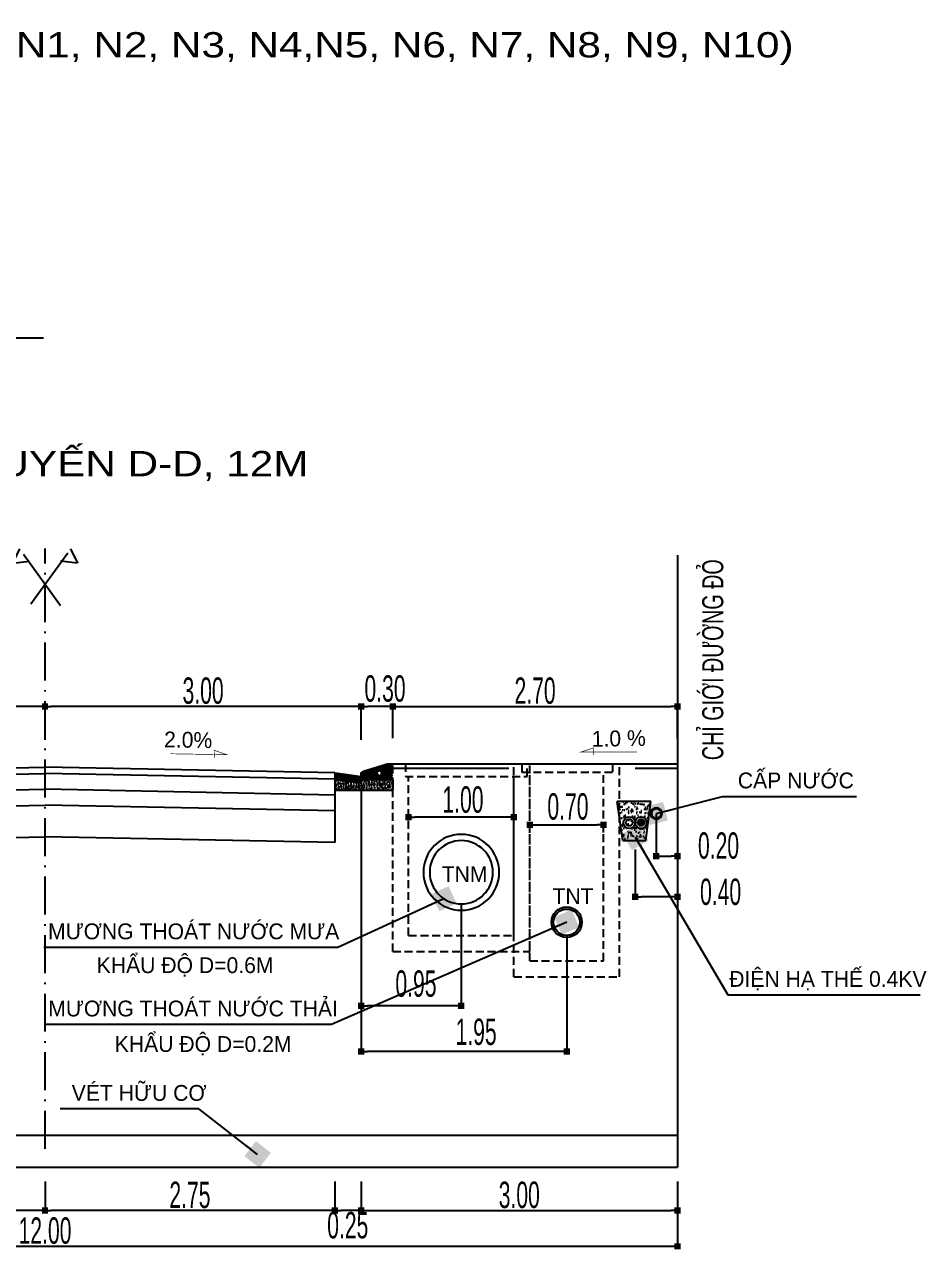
# Model space of a CAD drawing. Header units: millimetres. Extents: x 563079 to 571925, y 2063830 to 2067381.
# Drawn here: x 570932.5 to 571018.1, y 2066348.7 to 2066464.9 of the extents above; entities that cross this region are included whole.
import ezdxf
from ezdxf.enums import TextEntityAlignment as Align

# ---------------------------------------------------------------- set-up
doc = ezdxf.new("R2010")
doc.units = ezdxf.units.MM
doc.header["$MEASUREMENT"] = 0
doc.linetypes.add('ACAD_ISO10W100', pattern=[18.5, 12, -3, 0.5, -3])
doc.linetypes.add('HIDDEN', pattern=[0.375, 0.25, -0.125])
for name, color, linetype in [('1 LONG DUONG', 6, 'Continuous'), ('Cong ky thuat', 22, 'Continuous'), ('Congchiuluc', 4, 'Continuous'), ('CONGDOC', 4, 'Continuous'), ('MATCATDUONG', 8, 'Continuous'), ('MC', 7, 'Continuous'), ('moi', 7, 'Continuous'), ('SO', 48, 'Continuous'), ('Vat_lieu', 8, 'Continuous'), ('VE', 2, 'Continuous')]:
    doc.layers.add(name, color=color, linetype=linetype)
doc.styles.add('CHUKICHTHUOC', font='', dxfattribs={"width": 0.7})
doc.styles.add('KTEN', font='')
doc.styles.add('TIEUDE', font='', dxfattribs={"width": 0.8})
doc.styles.get('CHUKICHTHUOC').set_extended_font_data('.VnArial NarrowH')
doc.styles.get('KTEN').set_extended_font_data('.VnAvantH')
doc.styles.get('TIEUDE').set_extended_font_data('.VnAvantH')
doc.dimstyles.new('DIM3', dxfattribs={"dimscale": 1.2, "dimtxt": 1.2, "dimasz": 0.4, "dimexe": 0, "dimexo": 0, "dimgap": 0.3, "dimtad": 1, "dimzin": 0, "dimdsep": 46, "dimtxsty": 'TIEUDE', "dimblk1": 'BOXFILLED', "dimblk2": 'BOXFILLED', "dimsah": 1, "dimcen": 0.09, "dimdle": 0.8, "dimclrd": 9, "dimclre": 9, "dimclrt": 7, "dimadec": 1, "dimazin": 0, "dimtfac": 1, "dimtmove": 2, "dimatfit": 3, "dimldrblk": 'BOXFILLED', "dimfxl": 1, "dimtolj": 1, "dimtzin": 0, "dimarcsym": 0})
doc.dimstyles.new('TNDH', dxfattribs={"dimscale": 0, "dimtxt": 2.5, "dimasz": 0.6, "dimexe": 0.18, "dimexo": 0.0625, "dimgap": 0.2, "dimtad": 1, "dimlfac": 0.1, "dimzin": 0, "dimdsep": 46, "dimtxsty": 'CHUKICHTHUOC', "dimblk": 'BOXFILLED', "dimcen": 0.09, "dimclrd": 8, "dimclre": 8, "dimclrt": 4, "dimadec": 0, "dimazin": 0, "dimtfac": 1, "dimtofl": 0, "dimtmove": 2, "dimatfit": 3, "dimfxl": 1, "dimtolj": 1, "dimtzin": 0, "dimarcsym": 2})

# ---------------------------------------------------------------- blocks, each defined once
blk = doc.blocks.new('_BoxFilled')
at = {"color": 0, "linetype": 'ByBlock', "lineweight": -2}
blk.add_line((-0.5, 0), (-1, 0), dxfattribs=at)
at = {"color": 0, "linetype": 'ByBlock'}
blk.add_solid([(-0.5, 0.5), (0.5, 0.5), (-0.5, -0.5), (0.5, -0.5)], dxfattribs=at)
blk = doc.blocks.new('*D245')
at = {"layer": 'CONGDOC', "color": 8, "linetype": 'Continuous', "lineweight": -2, "transparency": 16777216}
for p, q in [((570967.4205995791, 2066397.190354219), (570967.4205995791, 2066400.369528821)), ((570994.4205995791, 2066397.190354219), (570994.4205995791, 2066400.369528821)), ((570968.0205995791, 2066400.189528822), (570993.8205995791, 2066400.189528822))]:
    blk.add_line(p, q, dxfattribs=at)
at = {"layer": 'Defpoints', "color": 0, "linetype": 'Continuous', "transparency": 16777216}
for p in [(570994.4205995791, 2066400.189528822), (570967.4205995791, 2066397.127854219), (570994.4205995791, 2066397.127854219)]:
    blk.add_point(p, dxfattribs=at)
at = {"layer": 'CONGDOC', "color": 8, "linetype": 'Continuous', "lineweight": -2, "transparency": 16777216, "xscale": 0.6, "yscale": 0.6, "zscale": 0.6, "rotation": 180}
blk.add_blockref('_BoxFilled', (570967.4205995791, 2066400.189528822), dxfattribs=at)
at = {"layer": 'CONGDOC', "color": 8, "linetype": 'Continuous', "lineweight": -2, "transparency": 16777216, "xscale": 0.6, "yscale": 0.6, "zscale": 0.6}
blk.add_blockref('_BoxFilled', (570994.4205995791, 2066400.189528822), dxfattribs=at)
at = {"layer": 'CONGDOC', "color": 4, "linetype": 'Continuous', "transparency": 16777216, "insert": (570980.9205995791, 2066401.665961291), "char_height": 2.5, "attachment_point": 5, "style": 'CHUKICHTHUOC'}
blk.add_mtext('\\A1;2.70', dxfattribs=at)
blk = doc.blocks.new('*D248')
at = {"layer": 'CONGDOC', "color": 8, "linetype": 'Continuous', "lineweight": -2, "transparency": 16777216}
for p, q in [((570934.4205995791, 2066397.017540692), (570934.4205995791, 2066400.369528821)), ((570964.4205995791, 2066397.017540692), (570964.4205995791, 2066400.369528821)), ((570963.8205995791, 2066400.189528822), (570935.0205995791, 2066400.189528822))]:
    blk.add_line(p, q, dxfattribs=at)
at = {"layer": 'Defpoints', "color": 0, "linetype": 'Continuous', "transparency": 16777216}
for p in [(570934.4205995791, 2066400.189528822), (570934.4205995791, 2066396.955040692), (570964.4205995791, 2066396.955040692)]:
    blk.add_point(p, dxfattribs=at)
at = {"layer": 'CONGDOC', "color": 8, "linetype": 'Continuous', "lineweight": -2, "transparency": 16777216, "xscale": 0.6, "yscale": 0.6, "zscale": 0.6, "rotation": 180}
blk.add_blockref('_BoxFilled', (570934.4205995791, 2066400.189528822), dxfattribs=at)
at = {"layer": 'CONGDOC', "color": 8, "linetype": 'Continuous', "lineweight": -2, "transparency": 16777216, "xscale": 0.6, "yscale": 0.6, "zscale": 0.6}
blk.add_blockref('_BoxFilled', (570964.4205995791, 2066400.189528822), dxfattribs=at)
at = {"layer": 'CONGDOC', "color": 4, "linetype": 'Continuous', "transparency": 16777216, "insert": (570949.4205995791, 2066401.666813951), "char_height": 2.5, "attachment_point": 5, "style": 'CHUKICHTHUOC'}
blk.add_mtext('\\A1;3.00', dxfattribs=at)
blk = doc.blocks.new('*D249')
at = {"layer": 'CONGDOC', "color": 8, "linetype": 'Continuous', "lineweight": -2, "transparency": 16777216}
for p, q in [((570904.4205995791, 2066397.252854219), (570904.4205995791, 2066400.369528821)), ((570934.4205995791, 2066397.017540692), (570934.4205995791, 2066400.369528821)), ((570933.8205995791, 2066400.189528822), (570905.0205995791, 2066400.189528822))]:
    blk.add_line(p, q, dxfattribs=at)
at = {"layer": 'Defpoints', "color": 0, "linetype": 'Continuous', "transparency": 16777216}
for p in [(570904.4205995791, 2066400.189528822), (570904.4205995791, 2066397.190354219), (570934.4205995791, 2066396.955040692)]:
    blk.add_point(p, dxfattribs=at)
at = {"layer": 'CONGDOC', "color": 8, "linetype": 'Continuous', "lineweight": -2, "transparency": 16777216, "xscale": 0.6, "yscale": 0.6, "zscale": 0.6, "rotation": 180}
blk.add_blockref('_BoxFilled', (570904.4205995791, 2066400.189528822), dxfattribs=at)
at = {"layer": 'CONGDOC', "color": 8, "linetype": 'Continuous', "lineweight": -2, "transparency": 16777216, "xscale": 0.6, "yscale": 0.6, "zscale": 0.6}
blk.add_blockref('_BoxFilled', (570934.4205995791, 2066400.189528822), dxfattribs=at)
at = {"layer": 'CONGDOC', "color": 4, "linetype": 'Continuous', "transparency": 16777216, "insert": (570919.4205995791, 2066401.666813951), "char_height": 2.5, "attachment_point": 5, "style": 'CHUKICHTHUOC'}
blk.add_mtext('\\A1;3.00', dxfattribs=at)
blk = doc.blocks.new('*D250')
at = {"layer": 'CONGDOC', "color": 8, "linetype": 'Continuous', "lineweight": -2, "transparency": 16777216}
for p, q in [((570964.4205995791, 2066397.190354219), (570964.4205995791, 2066400.369528821)), ((570967.4205995791, 2066397.190354219), (570967.4205995791, 2066400.369528821)), ((570966.8205995791, 2066400.189528822), (570965.0205995791, 2066400.189528822))]:
    blk.add_line(p, q, dxfattribs=at)
at = {"layer": 'Defpoints', "color": 0, "linetype": 'Continuous', "transparency": 16777216}
for p in [(570964.4205995791, 2066400.189528822), (570964.4205995791, 2066397.127854219), (570967.4205995791, 2066397.127854219)]:
    blk.add_point(p, dxfattribs=at)
at = {"layer": 'CONGDOC', "color": 8, "linetype": 'Continuous', "lineweight": -2, "transparency": 16777216, "xscale": 0.6, "yscale": 0.6, "zscale": 0.6, "rotation": 180}
blk.add_blockref('_BoxFilled', (570964.4205995791, 2066400.189528822), dxfattribs=at)
at = {"layer": 'CONGDOC', "color": 8, "linetype": 'Continuous', "lineweight": -2, "transparency": 16777216, "xscale": 0.6, "yscale": 0.6, "zscale": 0.6}
blk.add_blockref('_BoxFilled', (570967.4205995791, 2066400.189528822), dxfattribs=at)
at = {"layer": 'CONGDOC', "color": 4, "linetype": 'Continuous', "transparency": 16777216, "insert": (570966.6832813967, 2066401.86696552), "char_height": 2.5, "attachment_point": 5, "style": 'CHUKICHTHUOC'}
blk.add_mtext('\\A1;0.30', dxfattribs=at)
blk = doc.blocks.new('*D251')
at = {"layer": 'CONGDOC', "color": 8, "linetype": 'Continuous', "lineweight": -2, "transparency": 16777216}
for p, q in [((570874.4205995791, 2066355.12250601), (570874.4205995791, 2066348.799020885)), ((570994.4205995791, 2066355.12250601), (570994.4205995791, 2066348.799020885)), ((570993.8205995791, 2066348.979020885), (570875.0205995791, 2066348.979020885))]:
    blk.add_line(p, q, dxfattribs=at)
at = {"layer": 'Defpoints', "color": 0, "linetype": 'Continuous', "transparency": 16777216}
for p in [(570874.4205995791, 2066355.18500601), (570994.4205995791, 2066355.18500601), (570874.4205995791, 2066348.979020885)]:
    blk.add_point(p, dxfattribs=at)
at = {"layer": 'CONGDOC', "color": 8, "linetype": 'Continuous', "lineweight": -2, "transparency": 16777216, "xscale": 0.6, "yscale": 0.6, "zscale": 0.6, "rotation": 180}
blk.add_blockref('_BoxFilled', (570874.4205995791, 2066348.979020885), dxfattribs=at)
at = {"layer": 'CONGDOC', "color": 8, "linetype": 'Continuous', "lineweight": -2, "transparency": 16777216, "xscale": 0.6, "yscale": 0.6, "zscale": 0.6}
blk.add_blockref('_BoxFilled', (570994.4205995791, 2066348.979020885), dxfattribs=at)
at = {"layer": 'CONGDOC', "color": 4, "linetype": 'Continuous', "transparency": 16777216, "insert": (570934.4205995791, 2066350.455453354), "char_height": 2.5, "attachment_point": 5, "style": 'CHUKICHTHUOC'}
blk.add_mtext('\\A1;12.00', dxfattribs=at)
blk = doc.blocks.new('*D252')
at = {"layer": 'Congchiuluc', "color": 8, "lineweight": -2, "transparency": 16777216}
for p, q in [((570964.4205995791, 2066355.06000601), (570964.4205995791, 2066352.190251397)), ((570994.4205995791, 2066355.06000601), (570994.4205995791, 2066352.190251397)), ((570965.0205995791, 2066352.370251397), (570993.8205995791, 2066352.370251397))]:
    blk.add_line(p, q, dxfattribs=at)
at = {"layer": 'Defpoints', "color": 0, "transparency": 16777216}
for p in [(570964.4205995791, 2066355.12250601), (570994.4205995791, 2066355.12250601), (570994.4205995791, 2066352.370251397)]:
    blk.add_point(p, dxfattribs=at)
at = {"layer": 'Congchiuluc', "color": 8, "lineweight": -2, "transparency": 16777216, "xscale": 0.6, "yscale": 0.6, "zscale": 0.6, "rotation": 180}
blk.add_blockref('_BoxFilled', (570964.4205995791, 2066352.370251397), dxfattribs=at)
at = {"layer": 'Congchiuluc', "color": 8, "lineweight": -2, "transparency": 16777216, "xscale": 0.6, "yscale": 0.6, "zscale": 0.6}
blk.add_blockref('_BoxFilled', (570994.4205995791, 2066352.370251397), dxfattribs=at)
at = {"layer": 'Congchiuluc', "color": 4, "lineweight": 0, "transparency": 16777216, "insert": (570979.4205995791, 2066353.847536527), "char_height": 2.5, "attachment_point": 5, "style": 'CHUKICHTHUOC'}
blk.add_mtext('\\A1;3.00', dxfattribs=at)
blk = doc.blocks.new('*D253')
at = {"layer": 'Defpoints', "color": 0, "transparency": 16777216}
for p in [(570961.9205995791, 2066355.18500601), (570964.4205995791, 2066355.18500601), (570961.9205995791, 2066352.370251397)]:
    blk.add_point(p, dxfattribs=at)
at = {"layer": 'VE', "color": 8, "lineweight": -2, "transparency": 16777216}
for p, q in [((570961.9205995791, 2066355.12250601), (570961.9205995791, 2066352.190251397)), ((570964.4205995791, 2066355.12250601), (570964.4205995791, 2066352.190251397)), ((570963.8205995791, 2066352.370251397), (570962.5205995791, 2066352.370251397))]:
    blk.add_line(p, q, dxfattribs=at)
at = {"layer": 'VE', "color": 8, "lineweight": -2, "transparency": 16777216, "xscale": 0.6, "yscale": 0.6, "zscale": 0.6, "rotation": 180}
blk.add_blockref('_BoxFilled', (570961.9205995791, 2066352.370251397), dxfattribs=at)
at = {"layer": 'VE', "color": 8, "lineweight": -2, "transparency": 16777216, "xscale": 0.6, "yscale": 0.6, "zscale": 0.6}
blk.add_blockref('_BoxFilled', (570964.4205995791, 2066352.370251397), dxfattribs=at)
at = {"layer": 'VE', "color": 4, "lineweight": 0, "transparency": 16777216, "insert": (570963.1476684802, 2066350.964966881), "char_height": 2.5, "attachment_point": 5, "style": 'CHUKICHTHUOC'}
blk.add_mtext('\\A1;0.25', dxfattribs=at)
blk = doc.blocks.new('*D254')
at = {"layer": 'Defpoints', "color": 0, "transparency": 16777216}
for p in [(570934.4205995791, 2066355.18500601), (570961.9205995791, 2066355.18500601), (570934.4205995791, 2066352.370251397)]:
    blk.add_point(p, dxfattribs=at)
at = {"layer": 'VE', "color": 8, "lineweight": -2, "transparency": 16777216}
for p, q in [((570934.4205995791, 2066355.12250601), (570934.4205995791, 2066352.190251397)), ((570961.9205995791, 2066355.12250601), (570961.9205995791, 2066352.190251397)), ((570961.3205995791, 2066352.370251397), (570935.0205995791, 2066352.370251397))]:
    blk.add_line(p, q, dxfattribs=at)
at = {"layer": 'VE', "color": 8, "lineweight": -2, "transparency": 16777216, "xscale": 0.6, "yscale": 0.6, "zscale": 0.6, "rotation": 180}
blk.add_blockref('_BoxFilled', (570934.4205995791, 2066352.370251397), dxfattribs=at)
at = {"layer": 'VE', "color": 8, "lineweight": -2, "transparency": 16777216, "xscale": 0.6, "yscale": 0.6, "zscale": 0.6}
blk.add_blockref('_BoxFilled', (570961.9205995791, 2066352.370251397), dxfattribs=at)
at = {"layer": 'VE', "color": 4, "lineweight": 0, "transparency": 16777216, "insert": (570948.1705995791, 2066353.846683866), "char_height": 2.5, "attachment_point": 5, "style": 'CHUKICHTHUOC'}
blk.add_mtext('\\A1;2.75', dxfattribs=at)
blk = doc.blocks.new('*D255')
at = {"layer": 'Defpoints', "color": 0, "transparency": 16777216}
for p in [(570906.9205995791, 2066355.18500601), (570934.4205995791, 2066355.18500601), (570906.9205995791, 2066352.370251397)]:
    blk.add_point(p, dxfattribs=at)
at = {"layer": 'VE', "color": 8, "lineweight": -2, "transparency": 16777216}
for p, q in [((570906.9205995791, 2066355.12250601), (570906.9205995791, 2066352.190251397)), ((570934.4205995791, 2066355.12250601), (570934.4205995791, 2066352.190251397)), ((570933.8205995791, 2066352.370251397), (570907.5205995791, 2066352.370251397))]:
    blk.add_line(p, q, dxfattribs=at)
at = {"layer": 'VE', "color": 8, "lineweight": -2, "transparency": 16777216, "xscale": 0.6, "yscale": 0.6, "zscale": 0.6, "rotation": 180}
blk.add_blockref('_BoxFilled', (570906.9205995791, 2066352.370251397), dxfattribs=at)
at = {"layer": 'VE', "color": 8, "lineweight": -2, "transparency": 16777216, "xscale": 0.6, "yscale": 0.6, "zscale": 0.6}
blk.add_blockref('_BoxFilled', (570934.4205995791, 2066352.370251397), dxfattribs=at)
at = {"layer": 'VE', "color": 4, "lineweight": 0, "transparency": 16777216, "insert": (570920.6705995791, 2066353.846683866), "char_height": 2.5, "attachment_point": 5, "style": 'CHUKICHTHUOC'}
blk.add_mtext('\\A1;2.75', dxfattribs=at)
blk = doc.blocks.new('fdsfsdfsdfsdfsdfsd')
at = {"layer": 'SO', "color": 4}
for radius in [3.6, 3]:
    blk.add_circle((595766.3804188236, 2065746.445655313), radius, dxfattribs=at)
blk = doc.blocks.new('*D60')
at = {"layer": 'CONGDOC', "color": 8, "linetype": 'Continuous', "lineweight": -2, "transparency": 16777216}
for p, q in [((595718.9162912789, 2065044.278766263), (595718.9162912789, 2065045.192797943)), ((595719.5162912789, 2065045.012797944), (595725.3162912789, 2065045.012797944)), ((595725.9162912789, 2065044.278766263), (595725.9162912789, 2065045.192797943))]:
    blk.add_line(p, q, dxfattribs=at)
at = {"layer": 'Defpoints', "color": 0, "linetype": 'Continuous', "transparency": 16777216}
for p in [(595725.9162912789, 2065045.012797944), (595718.9162912789, 2065044.216266263), (595725.9162912789, 2065044.216266263)]:
    blk.add_point(p, dxfattribs=at)
at = {"layer": 'CONGDOC', "color": 8, "linetype": 'Continuous', "lineweight": -2, "transparency": 16777216, "xscale": 0.6, "yscale": 0.6, "zscale": 0.6, "rotation": 180}
blk.add_blockref('_BoxFilled', (595718.9162912789, 2065045.012797944), dxfattribs=at)
at = {"layer": 'CONGDOC', "color": 8, "linetype": 'Continuous', "lineweight": -2, "transparency": 16777216, "xscale": 0.6, "yscale": 0.6, "zscale": 0.6}
blk.add_blockref('_BoxFilled', (595725.9162912789, 2065045.012797944), dxfattribs=at)
at = {"layer": 'CONGDOC', "color": 4, "linetype": 'Continuous', "transparency": 16777216, "insert": (595722.5373548337, 2065046.730112985), "char_height": 2.5, "attachment_point": 5, "style": 'CHUKICHTHUOC'}
blk.add_mtext('\\A1;0.70', dxfattribs=at)
blk = doc.blocks.new('fsdfsdf')
at = {"layer": 'SO'}
h = blk.add_hatch(color=4, dxfattribs=at)
h.paths.add_polyline_path([(596198.0800484754, 2065686.308601205, 0.9999999999919713), (596200.9800484754, 2065686.308601205, 1)])
h.paths.add_polyline_path([(596200.7800484754, 2065686.308601205, 1), (596198.2800484754, 2065686.308601205, 1)], flags=17)
at = {"layer": 'SO', "color": 4}
for radius in [1.45, 1.25]:
    blk.add_circle((596199.5300484754, 2065686.308601205), radius, dxfattribs=at)
blk = doc.blocks.new('*D258')
at = {"layer": 'CONGDOC', "color": 8, "linetype": 'Continuous', "lineweight": -2, "transparency": 16777216}
for p, q in [((570964.4205995791, 2066393.553066078), (570964.4205995791, 2066371.608542478)), ((570973.9205995791, 2066381.392065063), (570973.9205995791, 2066371.608542478)), ((570973.3205995791, 2066371.788542478), (570965.0205995791, 2066371.788542478))]:
    blk.add_line(p, q, dxfattribs=at)
at = {"layer": 'Defpoints', "color": 0, "linetype": 'Continuous', "transparency": 16777216}
for p in [(570964.4205995791, 2066393.615566078), (570973.9205995791, 2066381.454565063), (570964.4205995791, 2066371.788542478)]:
    blk.add_point(p, dxfattribs=at)
at = {"layer": 'CONGDOC', "color": 8, "linetype": 'Continuous', "lineweight": -2, "transparency": 16777216, "xscale": 0.6, "yscale": 0.6, "zscale": 0.6, "rotation": 180}
blk.add_blockref('_BoxFilled', (570964.4205995791, 2066371.788542478), dxfattribs=at)
at = {"layer": 'CONGDOC', "color": 8, "linetype": 'Continuous', "lineweight": -2, "transparency": 16777216, "xscale": 0.6, "yscale": 0.6, "zscale": 0.6}
blk.add_blockref('_BoxFilled', (570973.9205995791, 2066371.788542478), dxfattribs=at)
at = {"layer": 'CONGDOC', "color": 4, "linetype": 'Continuous', "transparency": 16777216, "insert": (570969.6198746685, 2066373.881722527), "char_height": 2.5, "attachment_point": 5, "style": 'CHUKICHTHUOC'}
blk.add_mtext('\\A1;0.95', dxfattribs=at)
blk = doc.blocks.new('*D259')
at = {"layer": 'CONGDOC', "color": 8, "linetype": 'Continuous', "lineweight": -2, "transparency": 16777216}
for p, q in [((570968.9205995791, 2066389.384693589), (570968.9205995791, 2066389.856260714)), ((570978.9205995791, 2066389.384693589), (570978.9205995791, 2066389.856260714)), ((570978.3205995791, 2066389.676260714), (570969.5205995791, 2066389.676260714))]:
    blk.add_line(p, q, dxfattribs=at)
at = {"layer": 'Defpoints', "color": 0, "linetype": 'Continuous', "transparency": 16777216}
for p in [(570968.9205995791, 2066389.676260714), (570968.9205995791, 2066389.322193589), (570978.9205995791, 2066389.322193589)]:
    blk.add_point(p, dxfattribs=at)
at = {"layer": 'CONGDOC', "color": 8, "linetype": 'Continuous', "lineweight": -2, "transparency": 16777216, "xscale": 0.6, "yscale": 0.6, "zscale": 0.6, "rotation": 180}
blk.add_blockref('_BoxFilled', (570968.9205995791, 2066389.676260714), dxfattribs=at)
at = {"layer": 'CONGDOC', "color": 8, "linetype": 'Continuous', "lineweight": -2, "transparency": 16777216, "xscale": 0.6, "yscale": 0.6, "zscale": 0.6}
blk.add_blockref('_BoxFilled', (570978.9205995791, 2066389.676260714), dxfattribs=at)
at = {"layer": 'CONGDOC', "color": 4, "linetype": 'Continuous', "transparency": 16777216, "insert": (570974.0795027121, 2066391.338516335), "char_height": 2.5, "attachment_point": 5, "style": 'CHUKICHTHUOC'}
blk.add_mtext('\\A1;1.00', dxfattribs=at)
blk = doc.blocks.new('fsfsdf')
at = {"layer": 'SO'}
h = blk.add_hatch(color=4, dxfattribs=at)
h.paths.add_polyline_path([(596225.5046458861, 2065685.042733036, 0.9999999999902986), (596227.9046458862, 2065685.042733036, 1)])
h.paths.add_polyline_path([(596227.7046458861, 2065685.042733036, 1), (596225.7046458861, 2065685.042733036, 1)], flags=17)
at = {"layer": 'SO', "color": 4}
for radius in [1.2, 1]:
    blk.add_circle((596226.7046458861, 2065685.042733036), radius, dxfattribs=at)
blk = doc.blocks.new('*D212')
at = {"layer": 'CONGDOC', "color": 8, "linetype": 'Continuous', "lineweight": -2, "transparency": 16777216}
for p, q in [((570992.4205943734, 2066389.967194363), (570992.4205943734, 2066385.818873095)), ((570994.4205995791, 2066389.939940271), (570994.4205995791, 2066385.818873095)), ((570993.0205943733, 2066385.998873095), (570993.8205995791, 2066385.998873095))]:
    blk.add_line(p, q, dxfattribs=at)
at = {"layer": 'Defpoints', "color": 0, "linetype": 'Continuous', "transparency": 16777216}
for p in [(570992.4205943734, 2066390.029694363), (570994.4205995791, 2066390.002440271), (570994.4205995791, 2066385.998873095)]:
    blk.add_point(p, dxfattribs=at)
at = {"layer": 'CONGDOC', "color": 8, "linetype": 'Continuous', "lineweight": -2, "transparency": 16777216, "xscale": 0.6, "yscale": 0.6, "zscale": 0.6, "rotation": 180}
blk.add_blockref('_BoxFilled', (570992.4205943734, 2066385.998873095), dxfattribs=at)
at = {"layer": 'CONGDOC', "color": 8, "linetype": 'Continuous', "lineweight": -2, "transparency": 16777216, "xscale": 0.6, "yscale": 0.6, "zscale": 0.6}
blk.add_blockref('_BoxFilled', (570994.4205995791, 2066385.998873095), dxfattribs=at)
at = {"layer": 'CONGDOC', "color": 4, "linetype": 'Continuous', "transparency": 16777216, "insert": (570998.3275834587, 2066386.971124866), "char_height": 2.5, "attachment_point": 5, "style": 'CHUKICHTHUOC'}
blk.add_mtext('\\A1;0.20', dxfattribs=at)
blk = doc.blocks.new('fsdfsf')
at = {"layer": '1 LONG DUONG', "linetype": 'ByBlock'}
h = blk.add_hatch(color=256, dxfattribs=at)
edge = h.paths.add_edge_path()
edge.add_ellipse((595935.353248182, 2065425.114035294), major_axis=(0.2325915669207461, 0.2325915669207462), ratio=0.9999999994994858, start_angle=0, end_angle=360, ccw=False)
h = blk.add_hatch(color=256, dxfattribs=at)
edge = h.paths.add_edge_path()
edge.add_ellipse((595936.4658136091, 2065425.114035294), major_axis=(0.2325915670371614, 0.2325915670371614), ratio=0.9999999992492293, start_angle=1.433858187738224e-08, end_angle=360.00000001433864, ccw=False)
at = {"layer": 'SO'}
h = blk.add_hatch(dxfattribs=at)
h.set_pattern_fill('AR-SAND', color=4, scale=0.3, style=0)
h.set_pattern_definition([(37.50000000000001, (0, 0), (-0.01889800743288245, 0.5780471307039475), [0, -0.456, 0, -0.51, 0, -0.4875]), (7.499999999999999, (0, 0), (0.5309330115803181, 0.8466438195689221), [0, -0.246, 0, -0.411, 0, -0.1575]), (327.5, (-0.369, 0), (0.9342425585254485, 0.001697716061089349), [0, -0.15, 0, -0.54, 0, -0.705]), (317.5, (-0.369, 0), (0.9018379813716879, 0.2633026694802748), [0, -0.075, 0, -0.354, 0, -0.405])])
h.paths.add_polyline_path([(595934.423376583, 2065427.104988621), (595934.9076593707, 2065423.408358973), (595935.8365787828, 2065423.406331688), (595937.103022571, 2065423.406331689), (595937.6237860352, 2065427.093249403)])
edge = h.paths.add_edge_path(flags=16)
edge.add_ellipse((595936.4719209494, 2065425.106468495), major_axis=(-0.3933512884541415, 0.3933512884541415), ratio=1, start_angle=-314.9873937678011, end_angle=44.98739376780122, ccw=False)
edge.add_ellipse((595935.3593555224, 2065425.106468495), major_axis=(-0.3933512885123491, 0.393351288512349), ratio=0.9999999998520214, start_angle=-134.98741305443332, end_angle=224.9874130459548, ccw=False)
edge = h.paths.add_edge_path(flags=0)
edge.add_ellipse((595936.4658136091, 2065425.114035294), major_axis=(0.2325915670371614, 0.2325915670371614), ratio=0.999999999249229, start_angle=0, end_angle=360, ccw=False)
edge = h.paths.add_edge_path(flags=0)
edge.add_ellipse((595935.353248182, 2065425.114035294), major_axis=(0.2325915669207461, 0.2325915669207462), ratio=0.9999999994994858, start_angle=0, end_angle=360, ccw=False)
at = {"layer": '1 LONG DUONG', "color": 6, "linetype": 'ByBlock'}
blk.add_line((595934.4233765831, 2065427.104988621), (595937.6237860352, 2065427.093249403), dxfattribs=at)
at = {"layer": '1 LONG DUONG', "linetype": 'ByBlock'}
for p, q in [((595934.9076593706, 2065423.408358974), (595934.423376583, 2065427.104988621)), ((595937.1024234584, 2065423.403569093), (595934.9076593706, 2065423.408358974)), ((595937.1030225711, 2065423.406331689), (595937.1024234584, 2065423.403569093))]:
    blk.add_line(p, q, dxfattribs=at)
for points in [[(595937.1030225711, 2065423.406331688), (595937.6237860352, 2065427.093249403)], [(595937.1030225711, 2065423.406331688), (595935.4355033565, 2065423.406331688)]]:
    blk.add_lwpolyline(points, dxfattribs=at)
at = {"layer": '1 LONG DUONG', "linetype": 'ByBlock', "extrusion": (0, 0, -1)}
blk.add_ellipse((595935.3593555224, 2065425.106468495), major_axis=(-0.3933512885123491, 0.393351288512349), ratio=0.9999999998520214, dxfattribs=at)
for centre, major_axis, ratio, start_param, end_param in [((595935.353248182, 2065425.114035294), (0.2325915669207461, 0.2325915669207462), 0.9999999994994858, 1.570796327045153, 7.853981634224739), ((595936.4719209494, 2065425.106468495), (-0.3933512884541415, 0.3933512884541415), 1, 3.141592653737772, 9.424777960917359), ((595936.4658136091, 2065425.114035294), (0.2325915670371614, 0.2325915670371614), 0.999999999249229, 1.570796326794897, 7.853981633974483)]:
    blk.add_ellipse(centre, major_axis=major_axis, ratio=ratio, start_param=start_param, end_param=end_param, dxfattribs=at)
blk = doc.blocks.new('*D213')
at = {"layer": 'CONGDOC', "color": 8, "linetype": 'Continuous', "lineweight": -2, "transparency": 16777216}
for p, q in [((570994.4205995791, 2066394.276566567), (570994.4205995791, 2066381.938563979)), ((570990.4147073125, 2066386.624370037), (570990.4147073125, 2066381.938563979)), ((570993.8205995791, 2066382.118563979), (570991.0147073125, 2066382.118563979))]:
    blk.add_line(p, q, dxfattribs=at)
at = {"layer": 'Defpoints', "color": 0, "linetype": 'Continuous', "transparency": 16777216}
for p in [(570994.4205995791, 2066394.339066567), (570990.4147073125, 2066386.686870037), (570990.4147073125, 2066382.118563979)]:
    blk.add_point(p, dxfattribs=at)
at = {"layer": 'CONGDOC', "color": 8, "linetype": 'Continuous', "lineweight": -2, "transparency": 16777216, "xscale": 0.6, "yscale": 0.6, "zscale": 0.6, "rotation": 180}
blk.add_blockref('_BoxFilled', (570990.4147073125, 2066382.118563979), dxfattribs=at)
at = {"layer": 'CONGDOC', "color": 8, "linetype": 'Continuous', "lineweight": -2, "transparency": 16777216, "xscale": 0.6, "yscale": 0.6, "zscale": 0.6}
blk.add_blockref('_BoxFilled', (570994.4205995791, 2066382.118563979), dxfattribs=at)
at = {"layer": 'CONGDOC', "color": 4, "linetype": 'Continuous', "transparency": 16777216, "insert": (570998.5256814345, 2066382.59162447), "char_height": 2.5, "attachment_point": 5, "style": 'CHUKICHTHUOC'}
blk.add_mtext('\\A1;0.40', dxfattribs=at)
blk = doc.blocks.new('*D214')
at = {"layer": 'CONGDOC', "color": 8, "linetype": 'Continuous', "lineweight": -2, "transparency": 16777216}
for p, q in [((570964.4205995791, 2066384.300692693), (570964.4205995791, 2066367.288201794)), ((570983.9205995791, 2066378.408813171), (570983.9205995791, 2066367.288201794)), ((570983.3205995791, 2066367.468201794), (570965.0205995791, 2066367.468201794))]:
    blk.add_line(p, q, dxfattribs=at)
at = {"layer": 'Defpoints', "color": 0, "linetype": 'Continuous', "transparency": 16777216}
for p in [(570964.4205995791, 2066384.363192693), (570983.9205995791, 2066378.471313171), (570964.4205995791, 2066367.468201794)]:
    blk.add_point(p, dxfattribs=at)
at = {"layer": 'CONGDOC', "color": 8, "linetype": 'Continuous', "lineweight": -2, "transparency": 16777216, "xscale": 0.6, "yscale": 0.6, "zscale": 0.6, "rotation": 180}
blk.add_blockref('_BoxFilled', (570964.4205995791, 2066367.468201794), dxfattribs=at)
at = {"layer": 'CONGDOC', "color": 8, "linetype": 'Continuous', "lineweight": -2, "transparency": 16777216, "xscale": 0.6, "yscale": 0.6, "zscale": 0.6}
blk.add_blockref('_BoxFilled', (570983.9205995791, 2066367.468201794), dxfattribs=at)
at = {"layer": 'CONGDOC', "color": 4, "linetype": 'Continuous', "transparency": 16777216, "insert": (570975.3251310351, 2066369.308979881), "char_height": 2.5, "attachment_point": 5, "style": 'CHUKICHTHUOC'}
blk.add_mtext('\\A1;1.95', dxfattribs=at)
blk = doc.blocks.new('fasdfsdfdsf')
at = {"layer": 'SO', "color": 99, "linetype": 'HIDDEN', "ltscale": 3}
for p, q in [((595717.4162912789, 2065030.602538489), (595717.4162912789, 2065050.786186193)), ((595727.4162912789, 2065030.602538489), (595727.4162912789, 2065050.786186193)), ((595718.9162912789, 2065032.102538489), (595718.9162912789, 2065049.95231097)), ((595725.9162912789, 2065032.102538489), (595725.9162912789, 2065049.95231097)), ((595718.9162912789, 2065032.102538489), (595725.9162912789, 2065032.102538489)), ((595717.4162912789, 2065030.602538489), (595727.4162912789, 2065030.602538489))]:
    blk.add_line(p, q, dxfattribs=at)
blk.add_lwpolyline([(595718.1805091955, 2065050.786186193), (595726.7536324204, 2065050.786186193), (595726.7536324204, 2065049.95231097), (595718.1805091955, 2065049.95231097)], close=True, dxfattribs=at)
at = {"layer": 'SO', "color": 4}
blk.add_blockref('fsdfsdf', (-477.1137571964646, -650.5401684069075), dxfattribs=at)
at = {"layer": 'MC', "style": 'KTEN'}
blk.add_text('tnt', height=1.5, dxfattribs=at).set_placement((595721.0691643948, 2065037.494790311))
at = {"layer": 'CONGDOC', "linetype": 'Continuous'}
dim = blk.add_linear_dim(base=(595725.9162912789, 2065045.012797944), p1=(595718.9162912789, 2065044.216266263), p2=(595725.9162912789, 2065044.216266263), dimstyle='TNDH', override={"dimscale": 1}, dxfattribs=at)
dim.commit()
dim.dimension.update_dxf_attribs({"geometry": '*D60', "text_midpoint": (595722.5373548337, 2065046.730112985), "dimtype": 128})

msp = doc.modelspace()

# ---------------------------------------------------------------- hatches: boundary and pattern name
at = {"layer": 'Vat_lieu'}
h = msp.add_hatch(dxfattribs=at)
h.set_pattern_fill('AR-CONC', color=256, scale=0.04788132635253056, style=0)
h.set_pattern_definition([(130, (570966.1525995799, 2066600.125226697), (-0.3434336888278233, -0.03004655454419685), [0.03591099476439791, -0.395020942408377]), (185, (570966.1525995799, 2066600.125226697), (0.06643597886572895, 0.3601595703349656), [0.02872879581151833, -0.3160167539267016]), (79.54860000000002, (570966.1239801061, 2066600.122722822), (-0.2769979650384974, 0.3301127971375973), [0.03051964839162287, -0.3357161428417426]), (133.8158, (570966.1525995799, 2066600.220989353), (-0.511009169460614, -0.07925269942636895), [0.05386649214659687, -0.5925314136125656]), (83.36440000000003, (570966.1100154866, 2066600.214384934), (-0.4475289003391663, 0.4664205568241627), [0.04577947402387406, -0.5035741338219848]), (188.8158, (570966.1525995799, 2066600.220989353), (-0.4475285362423421, 0.4664209063697594), [0.04309319371727723, -0.4740251308900504]), (159, (570966.1047182523, 2066600.197048689), (-0.2858070136461102, -0.192779264996409), [0.03591099476439791, -0.395020942408377]), (214, (570966.1047182523, 2066600.197048689), (-0.1165026081431155, 0.347211459614406), [0.02872879581151833, -0.3160167539267016]), (108.5485999999999, (570966.0809010111, 2066600.180983736), (-0.4023097388789139, 0.1544318797161301), [0.03051964839162292, -0.3357161428417432]), (142.5, (570966.1525995799, 2066600.125226697), (-0.005822300008467484, 0.1593939925604863), [0, -0.3121862478184991, 0, -0.3208048865619548, 0, -0.317213787085515]), (172.5, (570966.1525995799, 2066600.125226697), (-0.1259611837567677, 0.1888495589389954), [0, -0.1829066666666667, 0, -0.3050040488656196, 0, -0.1209003490401396]), (212.5, (570966.2593749363, 2066600.125226697), (-0.2556012628067403, -0.01079957174353306), [0, -0.1197033158813258, 0, -0.373474345549736, 0, -0.495571727748689]), (222.5, (570966.307256262, 2066600.125226697), (-0.2792372729856494, 0.04793159328568006), [0, -0.1556143106457243, 0, -0.2480252705061082, 0, -0.3519277486910995])])
h.paths.add_polyline_path([(570967.4205995791, 2066393.239066566), (570967.4205995791, 2066392.239066566), (570961.9205995791, 2066392.239066566), (570961.9205995791, 2066393.275444394), (570964.3389082246, 2066392.943091313), (570964.3795847066, 2066393.239066566)])
at = {"layer": 'VE', "linetype": 'Continuous', "ltscale": 0.2}
h = msp.add_hatch(dxfattribs=at)
h.set_pattern_fill('ANSI31', color=9, style=0)
h.set_pattern_definition([(135, (570944.4942245793, 2066599.990504066), (0.08838834764831843, 0.08838834764831845), [])])
h.paths.add_polyline_path([(570964.4205995791, 2066393.239066566), (570964.4205995791, 2066393.835941567, -0.2256444873109578), (570964.6478388917, 2066394.045876394), (570966.8011695792, 2066394.709209068, -0.06132135523694714), (570967.0437052057, 2066394.739066566), (570967.4205995791, 2066394.739066566), (570967.4205995791, 2066393.239066566)])
h.paths.add_polyline_path([(570966.3301886239, 2066393.915504067, 1), (570965.9701886226, 2066393.915504067, 1)], flags=16)
h = msp.add_hatch(dxfattribs=at)
h.set_pattern_fill('ANSI31', color=9, style=0)
h.set_pattern_definition([(135, (570966.1525995799, 2066600.125226697), (0.08838834764831843, 0.08838834764831845), [])])
h.paths.add_polyline_path([(570964.3389082246, 2066392.943091313), (570964.4205995791, 2066393.537504064), (570961.9438797694, 2066393.877884714), (570961.9205995791, 2066393.708490508), (570961.9205995791, 2066393.275444394)])
h.paths.add_polyline_path([(570963.617902444, 2066393.477821043), (570963.617902444, 2066393.895624592), (570963.9987005342, 2066393.895624592), (570963.9987005342, 2066393.477821043)], flags=9)

# ---------------------------------------------------------------- linework, layer by layer
at = {"layer": 'Cong ky thuat', "color": 7}
for p, q in [((570906.9205995791, 2066393.877884714), (570934.4205995791, 2066394.427884715)), ((570906.9205995791, 2066393.277884713), (570934.4205995791, 2066393.827884717)), ((570961.9205995791, 2066393.877884714), (570934.4205995791, 2066394.427884715)), ((570961.9205995791, 2066393.277884713), (570934.4205995791, 2066393.827884717)), ((570961.9205995791, 2066393.877884714), (570961.9205995791, 2066387.277884713)), ((570906.9205995791, 2066391.777884713), (570934.4205995791, 2066392.327884717)), ((570961.9205995791, 2066391.777884713), (570934.4205995791, 2066392.327884717)), ((570906.9205995791, 2066390.277884713), (570934.4205995791, 2066390.827884717)), ((570961.9205995791, 2066390.277884713), (570934.4205995791, 2066390.827884717)), ((570906.9205995791, 2066387.277884713), (570934.4205995791, 2066387.827884717)), ((570961.9205995791, 2066387.277884713), (570934.4205995791, 2066387.827884717))]:
    msp.add_line(p, q, dxfattribs=at)
at = {"layer": 'MC'}
for points in [[(570994.4205995791, 2066359.476548477), (570874.4205995791, 2066359.476548477)], [(570874.4205995791, 2066356.476548477), (570994.4205995791, 2066356.476548477)]]:
    msp.add_lwpolyline(points, dxfattribs=at)
at = {"layer": 'moi', "color": 5, "linetype": 'ACAD_ISO10W100', "ltscale": 0.3}
msp.add_line((570934.4205995791, 2066358.242260622), (570934.4205995791, 2066415.176769557), dxfattribs=at)
at = {"layer": 'moi', "color": 6, "linetype": 'Continuous'}
msp.add_line((570994.4205995791, 2066414.518424635), (570994.4205995791, 2066356.476548477), dxfattribs=at)
at = {"layer": 'moi', "color": 5, "linetype": 'Continuous'}
for p, q in [((570967.4205995791, 2066394.339066567), (570978.4205995791, 2066394.339066567)), ((570990.4205995791, 2066394.339066567), (570994.4205995791, 2066394.339066567))]:
    msp.add_line(p, q, dxfattribs=at)
at = {"layer": 'moi', "color": 5, "linetype": 'ACAD_ISO10W100', "ltscale": 0.5}
for points in [[(570935.9059555002, 2066409.741490225), (570931.9917426736, 2066415.14141948), (570931.3474420358, 2066413.78551315), (570932.9627904233, 2066413.967398162)], [(570933.0611034364, 2066409.908196101), (570936.8514173024, 2066415.14141948), (570937.4957179383, 2066413.78551315), (570935.8803695508, 2066413.967398162)]]:
    msp.add_lwpolyline(points, dxfattribs=at)
at = {"layer": 'moi', "linetype": 'Continuous', "const_width": 0.0590625}
for points in [[(570946.3356518124, 2066395.695819671), (570951.6733882364, 2066395.606857395), (570950.468592766, 2066396.024141273), (570950.4835830622, 2066395.341776243)], [(570990.5925217159, 2066395.855867265), (570985.2540439907, 2066395.855867265), (570986.4656259287, 2066396.253016064), (570986.439266542, 2066395.570995586)]]:
    msp.add_lwpolyline(points, dxfattribs=at)
at = {"layer": 'SO', "color": 99, "linetype": 'HIDDEN', "ltscale": 3}
for p, q in [((570967.4205995791, 2066376.954565063), (570967.4205995791, 2066394.739066566)), ((570980.4205995791, 2066376.954565063), (570980.4205995791, 2066394.739066566)), ((570968.9205995791, 2066378.454565063), (570968.9205995791, 2066393.539309561)), ((570978.9205995791, 2066378.454565063), (570978.9205995791, 2066393.539309561)), ((570968.9205995791, 2066378.454565063), (570978.9205995791, 2066378.454565063)), ((570967.4205995791, 2066376.954565063), (570980.4205995791, 2066376.954565063))]:
    msp.add_line(p, q, dxfattribs=at)
msp.add_lwpolyline([(570968.6180442314, 2066394.739066567), (570968.6180442314, 2066393.539309561), (570980.1615810969, 2066393.539309561), (570980.1615810969, 2066394.739066567)], dxfattribs=at)
at = {"layer": 'VE', "color": 4, "linetype": 'Continuous', "ltscale": 0.2}
for p, q in [((570961.9438797694, 2066393.877884714), (570964.4205995791, 2066393.537504064)), ((570964.4205995791, 2066393.537504064), (570964.3389082246, 2066392.943091313)), ((570961.9205995791, 2066392.239066566), (570967.4205995791, 2066392.236752516)), ((570967.4237245799, 2066393.236752516), (570967.4237245799, 2066392.236752516))]:
    msp.add_line(p, q, dxfattribs=at)
msp.add_lwpolyline([(570967.4205995791, 2066393.239066566), (570964.4205995791, 2066393.239066566), (570964.4205995791, 2066393.835941567, -0.2256444872977786), (570964.6478388917, 2066394.045876394), (570966.8011695792, 2066394.709209068, -0.06132135523697569), (570967.0437052057, 2066394.739066566), (570994.4205995791, 2066394.739066566)], format="xyb", dxfattribs=at)
at = {"layer": 'VE', "color": 2, "linetype": 'Continuous'}
msp.add_lwpolyline([(570965.9701886226, 2066393.915504067, -1), (570966.3301886239, 2066393.915504067, -1)], format="xyb", dxfattribs=at)
at = {"layer": 'VE', "color": 9, "linetype": 'Continuous', "ltscale": 0.2}
msp.add_lwpolyline([(570961.9205995791, 2066393.275444394), (570964.3389082246, 2066392.943091313)], dxfattribs=at)

# ---------------------------------------------------------------- block references
at = {"layer": 'SO', "color": 4}
msp.add_blockref('fasdfsdfdsf', (-24738.49569169991, 1343.952880373225), dxfattribs=at)
at = {"layer": 'SO', "color": 4, "xscale": -1}
for name, p in [('fsdfsf', (1166926.336237815, 964.064602741506)), ('fdsfsdfsdfsdfsdfsd', (1166740.301018403, 638.0089097495656))]:
    msp.add_blockref(name, p, dxfattribs=at)
at = {"layer": 'SO', "color": 4, "xscale": -0.4550000000162981, "yscale": 0.4550000000162981, "zscale": 0.4550000000162981}
msp.add_blockref('fsfsdf', (842275.571217969, 1126503.335337403), dxfattribs=at)

# ---------------------------------------------------------------- texts
at = {"layer": 'MATCATDUONG', "color": 7, "lineweight": 0, "style": 'TIEUDE', "width": 1.25}
msp.add_text('(¸p dông cho tuyÕn d1, D2, D3, N1, N2, N3, n4,n5, n6, n7, n8, n9, N10)', height=2.4, rotation=1.106235103520703e-09, dxfattribs=at).set_placement((570934.7815007, 2066461.737489278), align=Align.CENTER)
msp.add_text('mÆt c¾t tuyÕn D-D, 12m', height=2.4, dxfattribs=at).set_placement((570934.1228145318, 2066422.014432994), align=Align.CENTER)
at = {"layer": 'MC', "style": 'KTEN'}
for s, p in [('cÊp n\xadíc ', (571000.1557975226, 2066392.416818989)), ('tnm', (570972.0645732541, 2066383.531381815)), ('m\xad¬ng tho¸t n\xadíc m\xada', (570934.7098003641, 2066378.103703596)), ('khÈu ®é D=0.6m', (570939.3269377137, 2066374.895739205)), ('®iÖn h¹ thÕ 0.4kv', (570999.3444012001, 2066373.591288204)), ('m\xad¬ng tho¸t n\xadíc th¶i', (570934.7303831978, 2066370.785816255)), ('khÈu ®é D=0.2m', (570941.0377646047, 2066367.417977629)), ('vÐt h÷u c¬ ', (570936.9542501281, 2066362.780812424))]:
    msp.add_text(s, height=1.5, dxfattribs=at).set_placement(p)
at = {"layer": 'moi', "color": 2, "linetype": 'Continuous', "style": 'KTEN', "width": 0.7}
msp.add_text('chØ giíi ®\xadêng ®á', height=2, rotation=90, dxfattribs=at).set_placement((570998.777646007, 2066395.085897742))
at = {"layer": 'moi', "linetype": 'Continuous', "style": 'KTEN'}
for s, rotation, p in [('1.0 %', 0.999999988170499, (570986.3073520649, 2066396.358732394)), ('2.0%%%', 359.0000000118295, (570945.706939389, 2066396.310911178))]:
    msp.add_text(s, height=1.5, rotation=rotation, dxfattribs=at).set_placement(p)

# ---------------------------------------------------------------- dimensions: what is measured, and where the dimension line sits
at = {"layer": 'Congchiuluc', "lineweight": 0}
dim = msp.add_linear_dim(base=(570994.4205995791, 2066352.370251397), p1=(570964.4205995791, 2066355.12250601), p2=(570994.4205995791, 2066355.12250601), dimstyle='TNDH', override={"dimscale": 1}, dxfattribs=at)
dim.commit()
dim.dimension.update_dxf_attribs({"geometry": '*D252', "text_midpoint": (570979.4205995791, 2066353.847536527)})
at = {"layer": 'CONGDOC', "linetype": 'Continuous'}
for base, p1, p2, picture, middle in [((570904.4205995791, 2066400.189528822), (570934.4205995791, 2066396.955040692), (570904.4205995791, 2066397.190354219), '*D249', (570919.4205995791, 2066401.666813951)), ((570934.4205995791, 2066400.189528822), (570964.4205995791, 2066396.955040692), (570934.4205995791, 2066396.955040692), '*D248', (570949.4205995791, 2066401.666813951)), ((570874.4205995791, 2066348.979020885), (570994.4205995791, 2066355.18500601), (570874.4205995791, 2066355.18500601), '*D251', (570934.4205995791, 2066350.455453354))]:
    dim = msp.add_linear_dim(base=base, p1=p1, p2=p2, angle=180, dimstyle='TNDH', override={"dimscale": 1}, dxfattribs=at)
    dim.commit()
    dim.dimension.update_dxf_attribs({"geometry": picture, "text_midpoint": middle})
for base, p1, p2, picture, middle in [((570964.4205995791, 2066400.189528822), (570967.4205995791, 2066397.127854219), (570964.4205995791, 2066397.127854219), '*D250', (570966.6832813967, 2066401.86696552)), ((570964.4205995791, 2066371.788542478), (570973.9205995791, 2066381.454565063), (570964.4205995791, 2066393.615566078), '*D258', (570969.6198746685, 2066373.881722527)), ((570990.4147073125, 2066382.118563979), (570994.4205995791, 2066394.339066567), (570990.4147073125, 2066386.686870037), '*D213', (570998.5256814345, 2066382.59162447)), ((570968.9205995791, 2066389.676260714), (570978.9205995791, 2066389.322193589), (570968.9205995791, 2066389.322193589), '*D259', (570974.0795027121, 2066391.338516335)), ((570994.4205995791, 2066385.998873095), (570992.4205943734, 2066390.029694363), (570994.4205995791, 2066390.002440271), '*D212', (570998.3275834587, 2066386.971124866)), ((570964.4205995791, 2066367.468201794), (570983.9205995791, 2066378.471313171), (570964.4205995791, 2066384.363192693), '*D214', (570975.3251310351, 2066369.308979881))]:
    dim = msp.add_linear_dim(base=base, p1=p1, p2=p2, angle=180, dimstyle='TNDH', override={"dimscale": 1}, dxfattribs=at)
    dim.commit()
    dim.dimension.update_dxf_attribs({"geometry": picture, "text_midpoint": middle, "dimtype": 160})
dim = msp.add_linear_dim(base=(570994.4205995791, 2066400.189528822), p1=(570967.4205995791, 2066397.127854219), p2=(570994.4205995791, 2066397.127854219), dimstyle='TNDH', override={"dimscale": 1}, dxfattribs=at)
dim.commit()
dim.dimension.update_dxf_attribs({"geometry": '*D245', "text_midpoint": (570980.9205995791, 2066401.665961291)})
at = {"layer": 'VE', "lineweight": 0}
for base, p1, p2, picture, middle in [((570906.9205995791, 2066352.370251397), (570934.4205995791, 2066355.18500601), (570906.9205995791, 2066355.18500601), '*D255', (570920.6705995791, 2066353.846683866)), ((570934.4205995791, 2066352.370251397), (570961.9205995791, 2066355.18500601), (570934.4205995791, 2066355.18500601), '*D254', (570948.1705995791, 2066353.846683866))]:
    dim = msp.add_linear_dim(base=base, p1=p1, p2=p2, angle=180, dimstyle='TNDH', override={"dimscale": 1}, dxfattribs=at)
    dim.commit()
    dim.dimension.update_dxf_attribs({"geometry": picture, "text_midpoint": middle})
dim = msp.add_linear_dim(base=(570961.9205995791, 2066352.370251397), p1=(570964.4205995791, 2066355.18500601), p2=(570961.9205995791, 2066355.18500601), angle=180, dimstyle='TNDH', override={"dimscale": 1}, dxfattribs=at)
dim.commit()
dim.dimension.update_dxf_attribs({"geometry": '*D253', "text_midpoint": (570963.1476684802, 2066350.964966881), "dimtype": 160})

# ---------------------------------------------------------------- leaders
at = {"layer": 'MC', "color": 9}
for points in [[(570899.8056464893, 2066430.581245125), (570914.081878099, 2066435.151433759), (570934.2884429469, 2066435.151433759)], [(570992.4205943734, 2066390.029694363), (570998.710678903, 2066391.645271418), (571011.4131984314, 2066391.645271418)], [(570990.4303414646, 2066387.793444796), (570999.2214138389, 2066372.819740633), (571017.4752323797, 2066372.819740633)], [(570972.2745470976, 2066381.946475904), (570962.2144797279, 2066377.332156026), (570934.3189094798, 2066377.332156026)], [(570983.9205995791, 2066379.721313171), (570961.6184069106, 2066370.014268684), (570934.4205995791, 2066370.014268684)], [(570954.5960992139, 2066357.692317317), (570949.0157702062, 2066362.009264853), (570935.8619834554, 2066362.009264853)]]:
    msp.add_leader(points, dimstyle='DIM3', override={"dimasz": 1.5, "dimgap": 0.3, "dimtad": 0}, dxfattribs=at)

doc.saveas('drawing.dxf')
